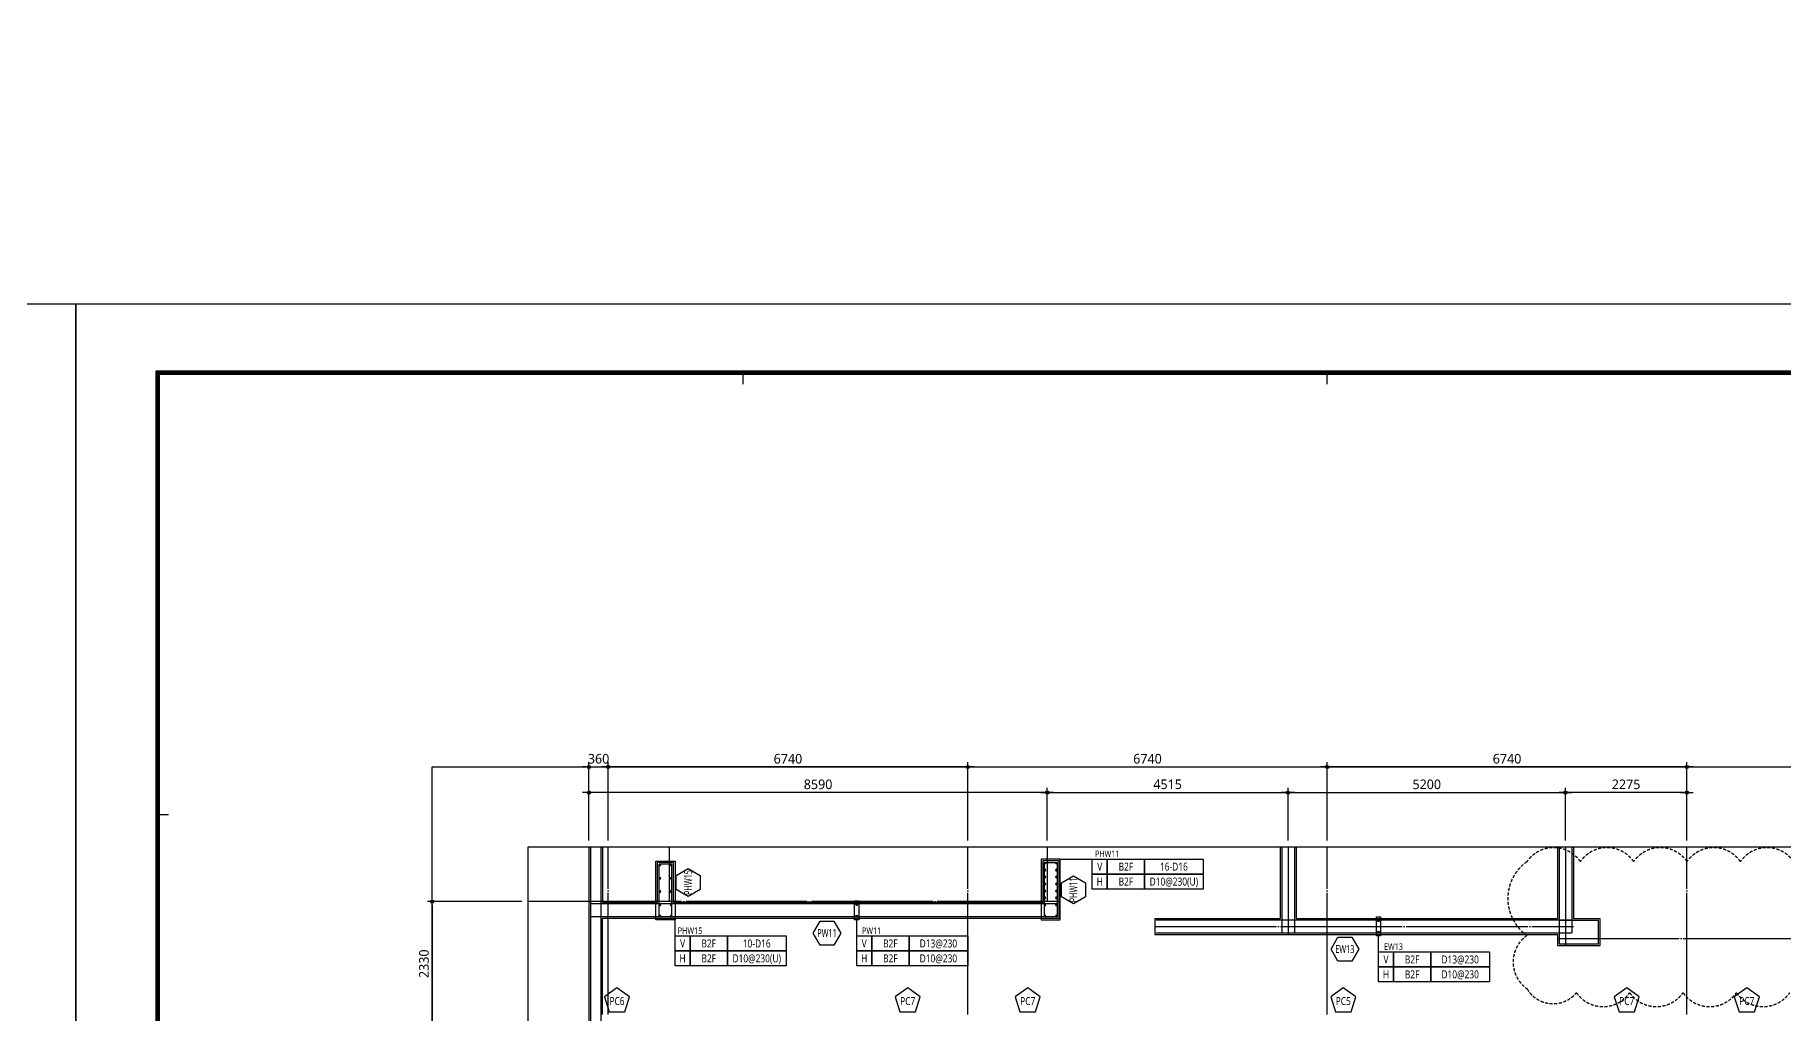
# Model space of a CAD drawing. Header units: millimetres. Extents: x 317501 to 814054, y -400799 to -14117.
# Drawn here: x 367195 to 399965, y -330705 to -312365 of the extents above; entities that cross this region are included whole.
import ezdxf
from ezdxf.enums import TextEntityAlignment as Align
from ezdxf.xclip import XClip

# ---------------------------------------------------------------- set-up
doc = ezdxf.new("R2010")
doc.units = ezdxf.units.MM
doc.header["$LTSCALE"] = 38
doc.header["$XCLIPFRAME"] = 0
for name, pattern in [('CEN', [62, 60, -1, 0, -1]), ('XS-벽체$0$CEN', [62, 60, -1, 0, -1]), ('XS-벽체$0$HID', [2.3, 1.5, -0.8])]:
    doc.linetypes.add(name, pattern=pattern)
doc.layers.get('Defpoints').update_dxf_attribs({"color": 145})
for name, color, linetype in [('BAR', 2, 'Continuous'), ('BARR', 1, 'Continuous'), ('BOX', 7, 'Continuous'), ('CEN', 1, 'CEN'), ('DIM', 7, 'Continuous'), ('FORM_고양장항A-1BL-S-성능$0$FORM', 7, 'Continuous'), ('LEADER', 7, 'Continuous'), ('M', 7, 'Continuous'), ('NAME-C', 1, 'Continuous'), ('NAME-W', 4, 'Continuous'), ('TEXT-배근', 3, 'Continuous'), ('XS-벽체$0$BAR', 3, 'Continuous'), ('XS-벽체$0$CEN', 1, 'XS-벽체$0$CEN'), ('XS-벽체$0$WALL', 4, 'Continuous')]:
    doc.layers.add(name, color=color, linetype=linetype)
for name, color, linetype, plot in [('DEFPOINT', 144, 'Continuous', False), ('FORM_고양장항A-1BL-S-성능$0$DEFPOINT', 144, 'Continuous', False), ('XS-벽체$0$1215', 181, 'XS-벽체$0$HID', False)]:
    doc.layers.add(name, color=color, linetype=linetype, plot=plot)
doc.styles.add('맑은고딕', font='malgun.ttf')
doc.dimstyles.new('DIM_60', dxfattribs={"dimscale": 60, "dimtxt": 3, "dimasz": 1, "dimexe": 1.5, "dimexo": 2, "dimgap": 1, "dimtad": 1, "dimdec": 0, "dimzin": 0, "dimdsep": 46, "dimtxsty": '맑은고딕', "dimblk1": 'DIMDOT', "dimblk2": 'DIMDOT', "dimsah": 1, "dimcen": 0.09, "dimdle": 2, "dimclrd": 7, "dimclre": 7, "dimclrt": 3, "dimadec": 0, "dimazin": 0, "dimtfac": 1, "dimtdec": 0, "dimtix": 1, "dimtmove": 2, "dimatfit": 3, "dimldrblk": 'DIMDOT', "dimfxl": 0, "dimtolj": 1, "dimtzin": 0, "dimarcsym": 0})

# ---------------------------------------------------------------- blocks, each defined once
blk = doc.blocks.new('XS-벽체', base_point=(1093553, 0))
at = {"layer": 'XS-벽체$0$1215'}
blk.add_lwpolyline([(358066, 464048, -0.520567), (358066, 463048, -0.520567), (358066, 462048, -0.520567), (358066, 461048, -0.520567), (358066, 460048, -0.520567), (357992, 459122, -0.520567), (356992, 459122, -0.520567), (355607, 459122, -0.520567), (355607, 460122, -0.520567), (355607, 461122, -0.520567), (355607, 462122, -0.520567), (355607, 463122, -0.520567), (355607, 464122, -0.520567)], format="xyb", dxfattribs=at)
at = {"layer": 'XS-벽체$0$BAR'}
for p, q in [((354102, 459963), (356942, 459963)), ((356702, 452173), (356702, 459963)), ((356942, 452173), (356942, 459963)), ((354102, 459723), (357092, 459723)), ((354102, 454763), (356942, 454763)), ((354102, 454523), (356942, 454523)), ((355622, 450313), (356642, 450313)), ((356402, 450313), (356402, 441568)), ((356642, 450313), (356642, 441568)), ((355622, 450073), (356642, 450073)), ((356642, 443093), (355657, 443093)), ((356642, 442853), (355657, 442853)), ((352027, 441758), (358672, 441758)), ((340107, 441568), (367867, 441568))]:
    blk.add_line(p, q, dxfattribs=at)
blk.add_lwpolyline([(356972, 459723), (357152, 459723), (357152, 460463), (356712, 460463), (356712, 459723)], dxfattribs=at)
at = {"layer": 'XS-벽체$0$CEN'}
for p, q in [((357052, 459693), (357052, 469218)), ((348672, 459843), (357182, 459843)), ((356822, 452143), (356822, 459993)), ((354072, 454643), (356972, 454643)), ((356357, 450343), (356357, 441538)), ((352337, 450128), (356357, 450128)), ((352337, 443038), (356357, 443038))]:
    blk.add_line(p, q, dxfattribs=at)
at = {"layer": 'XS-벽체$0$WALL'}
for p, q in [((354072, 459993), (356682, 459993)), ((354372, 459693), (356672, 459693)), ((356672, 454793), (356672, 459693)), ((356972, 452143), (356972, 459693)), ((354372, 454793), (356672, 454793)), ((354072, 454493), (356672, 454493)), ((356672, 452143), (356672, 454493)), ((356672, 452143), (356972, 452143)), ((355592, 450343), (356372, 450343)), ((355592, 450343), (355592, 450043)), ((356372, 450343), (356672, 450343)), ((356672, 450343), (356672, 441788)), ((355592, 450043), (356372, 450043)), ((356372, 450043), (356372, 443123)), ((356372, 443123), (355627, 443123)), ((355627, 443123), (355627, 442823)), ((356372, 442823), (355627, 442823)), ((356372, 442823), (356372, 441788)), ((352462, 441788), (356372, 441788)), ((358472, 441788), (356672, 441788)), ((367647, 441538), (352797, 441538))]:
    blk.add_line(p, q, dxfattribs=at)
blk.add_lwpolyline([(356972, 459693), (357182, 459693), (357182, 460493), (356682, 460493), (356682, 459993)], dxfattribs=at)
blk = doc.blocks.new('DIMDOT')
at = {"layer": 'DIM', "linetype": 'Continuous'}
blk.add_line((-2, 0), (2, 0), dxfattribs=at)
for radius in [0.5, 0.25]:
    blk.add_circle((0, 0), radius, dxfattribs=at)
blk = doc.blocks.new('*D1012')
at = {"layer": 'Defpoints', "color": 0, "linetype": 'Continuous', "transparency": 16777216}
for p in [(377941, -326090), (377941, -327590), (384681, -327590)]:
    blk.add_point(p, dxfattribs=at)
at = {"layer": 'DIM', "color": 7, "linetype": 'Continuous', "lineweight": -2, "transparency": 16777216}
for p, q in [((377941, -327470), (377941, -326000)), ((384681, -327470), (384681, -326000)), ((384621, -326090), (378001, -326090))]:
    blk.add_line(p, q, dxfattribs=at)
at = {"layer": 'DIM', "color": 7, "linetype": 'Continuous', "lineweight": -2, "transparency": 16777216, "xscale": 60, "yscale": 60, "zscale": 60, "rotation": 180}
blk.add_blockref('DIMDOT', (377941, -326090), dxfattribs=at)
at = {"layer": 'DIM', "color": 7, "linetype": 'Continuous', "lineweight": -2, "transparency": 16777216, "xscale": 60, "yscale": 60, "zscale": 60}
blk.add_blockref('DIMDOT', (384681, -326090), dxfattribs=at)
at = {"layer": 'DIM', "color": 3, "linetype": 'Continuous', "transparency": 16777216, "insert": (381311, -325937), "char_height": 180, "attachment_point": 5, "style": '맑은고딕'}
blk.add_mtext('\\A1;6740', dxfattribs=at)
blk = doc.blocks.new('*D1013')
at = {"layer": 'Defpoints', "color": 0, "linetype": 'Continuous', "transparency": 16777216}
for p in [(377941, -326090), (377581, -327590), (377941, -327590)]:
    blk.add_point(p, dxfattribs=at)
at = {"layer": 'DIM', "color": 7, "linetype": 'Continuous', "lineweight": -2, "transparency": 16777216}
for p, q in [((377581, -327470), (377581, -326000)), ((377941, -327470), (377941, -326000)), ((377521, -326090), (377461, -326090)), ((377581, -326090), (377941, -326090)), ((378001, -326090), (378061, -326090))]:
    blk.add_line(p, q, dxfattribs=at)
at = {"layer": 'DIM', "color": 7, "linetype": 'Continuous', "lineweight": -2, "transparency": 16777216, "xscale": 60, "yscale": 60, "zscale": 60}
blk.add_blockref('DIMDOT', (377581, -326090), dxfattribs=at)
at = {"layer": 'DIM', "color": 7, "linetype": 'Continuous', "lineweight": -2, "transparency": 16777216, "xscale": 60, "yscale": 60, "zscale": 60, "rotation": 180}
blk.add_blockref('DIMDOT', (377941, -326090), dxfattribs=at)
at = {"layer": 'DIM', "color": 3, "linetype": 'Continuous', "transparency": 16777216, "insert": (377761, -325937), "char_height": 180, "attachment_point": 5, "style": '맑은고딕'}
blk.add_mtext('\\A1;360', dxfattribs=at)
blk = doc.blocks.new('*D1014')
at = {"layer": 'Defpoints', "color": 0, "linetype": 'Continuous', "transparency": 16777216}
for p in [(391421, -326090), (384681, -327590), (391421, -327590)]:
    blk.add_point(p, dxfattribs=at)
at = {"layer": 'DIM', "color": 7, "linetype": 'Continuous', "lineweight": -2, "transparency": 16777216}
for p, q in [((384681, -327470), (384681, -326000)), ((391421, -327470), (391421, -326000)), ((384741, -326090), (391361, -326090))]:
    blk.add_line(p, q, dxfattribs=at)
at = {"layer": 'DIM', "color": 7, "linetype": 'Continuous', "lineweight": -2, "transparency": 16777216, "xscale": 60, "yscale": 60, "zscale": 60, "rotation": 180}
blk.add_blockref('DIMDOT', (384681, -326090), dxfattribs=at)
at = {"layer": 'DIM', "color": 7, "linetype": 'Continuous', "lineweight": -2, "transparency": 16777216, "xscale": 60, "yscale": 60, "zscale": 60}
blk.add_blockref('DIMDOT', (391421, -326090), dxfattribs=at)
at = {"layer": 'DIM', "color": 3, "linetype": 'Continuous', "transparency": 16777216, "insert": (388051, -325937), "char_height": 180, "attachment_point": 5, "style": '맑은고딕'}
blk.add_mtext('\\A1;6740', dxfattribs=at)
blk = doc.blocks.new('*D1015')
at = {"layer": 'Defpoints', "color": 0, "linetype": 'Continuous', "transparency": 16777216}
for p in [(404901, -326090), (398161, -327590), (404901, -327590)]:
    blk.add_point(p, dxfattribs=at)
at = {"layer": 'DIM', "color": 7, "linetype": 'Continuous', "lineweight": -2, "transparency": 16777216}
for p, q in [((398161, -327470), (398161, -326000)), ((404901, -327470), (404901, -326000)), ((398221, -326090), (404841, -326090))]:
    blk.add_line(p, q, dxfattribs=at)
at = {"layer": 'DIM', "color": 7, "linetype": 'Continuous', "lineweight": -2, "transparency": 16777216, "xscale": 60, "yscale": 60, "zscale": 60, "rotation": 180}
blk.add_blockref('DIMDOT', (398161, -326090), dxfattribs=at)
at = {"layer": 'DIM', "color": 7, "linetype": 'Continuous', "lineweight": -2, "transparency": 16777216, "xscale": 60, "yscale": 60, "zscale": 60}
blk.add_blockref('DIMDOT', (404901, -326090), dxfattribs=at)
at = {"layer": 'DIM', "color": 3, "linetype": 'Continuous', "transparency": 16777216, "insert": (401531, -325937), "char_height": 180, "attachment_point": 5, "style": '맑은고딕'}
blk.add_mtext('\\A1;6740', dxfattribs=at)
blk = doc.blocks.new('*D1016')
at = {"layer": 'Defpoints', "color": 0, "linetype": 'Continuous', "transparency": 16777216}
for p in [(391421, -326090), (391421, -327590), (398161, -327590)]:
    blk.add_point(p, dxfattribs=at)
at = {"layer": 'DIM', "color": 7, "linetype": 'Continuous', "lineweight": -2, "transparency": 16777216}
for p, q in [((391421, -327470), (391421, -326000)), ((398161, -327470), (398161, -326000)), ((398101, -326090), (391481, -326090))]:
    blk.add_line(p, q, dxfattribs=at)
at = {"layer": 'DIM', "color": 7, "linetype": 'Continuous', "lineweight": -2, "transparency": 16777216, "xscale": 60, "yscale": 60, "zscale": 60, "rotation": 180}
blk.add_blockref('DIMDOT', (391421, -326090), dxfattribs=at)
at = {"layer": 'DIM', "color": 7, "linetype": 'Continuous', "lineweight": -2, "transparency": 16777216, "xscale": 60, "yscale": 60, "zscale": 60}
blk.add_blockref('DIMDOT', (398161, -326090), dxfattribs=at)
at = {"layer": 'DIM', "color": 3, "linetype": 'Continuous', "transparency": 16777216, "insert": (394791, -325937), "char_height": 180, "attachment_point": 5, "style": '맑은고딕'}
blk.add_mtext('\\A1;6740', dxfattribs=at)
blk = doc.blocks.new('*D1028')
at = {"layer": 'Defpoints', "color": 0, "linetype": 'Continuous', "transparency": 16777216}
for p in [(376441, -328615), (374641, -330945), (376441, -330945)]:
    blk.add_point(p, dxfattribs=at)
at = {"layer": 'DIM', "color": 7, "linetype": 'Continuous', "lineweight": -2, "transparency": 16777216}
for p, q in [((376321, -328615), (374551, -328615)), ((374641, -328675), (374641, -330885)), ((376321, -330945), (374551, -330945))]:
    blk.add_line(p, q, dxfattribs=at)
at = {"layer": 'DIM', "color": 7, "linetype": 'Continuous', "lineweight": -2, "transparency": 16777216, "xscale": 60, "yscale": 60, "zscale": 60}
for p, rotation in [((374641, -328615), 90), ((374641, -330945), 270)]:
    blk.add_blockref('DIMDOT', p, dxfattribs=dict(at, rotation=rotation))
at = {"layer": 'DIM', "color": 3, "linetype": 'Continuous', "transparency": 16777216, "insert": (374488, -329780), "char_height": 180, "attachment_point": 5, "rotation": 90, "style": '맑은고딕'}
blk.add_mtext('\\A1;2330', dxfattribs=at)
blk = doc.blocks.new('*D1029')
at = {"layer": 'Defpoints', "color": 0, "linetype": 'Continuous', "transparency": 16777216}
for p in [(390686, -326570), (386171, -327590), (390686, -327590)]:
    blk.add_point(p, dxfattribs=at)
at = {"layer": 'DIM', "color": 7, "linetype": 'Continuous', "lineweight": -2, "transparency": 16777216}
for p, q in [((386171, -327470), (386171, -326480)), ((386231, -326570), (390626, -326570)), ((390686, -327470), (390686, -326480))]:
    blk.add_line(p, q, dxfattribs=at)
at = {"layer": 'DIM', "color": 7, "linetype": 'Continuous', "lineweight": -2, "transparency": 16777216, "xscale": 60, "yscale": 60, "zscale": 60, "rotation": 180}
blk.add_blockref('DIMDOT', (386171, -326570), dxfattribs=at)
at = {"layer": 'DIM', "color": 7, "linetype": 'Continuous', "lineweight": -2, "transparency": 16777216, "xscale": 60, "yscale": 60, "zscale": 60}
blk.add_blockref('DIMDOT', (390686, -326570), dxfattribs=at)
at = {"layer": 'DIM', "color": 3, "linetype": 'Continuous', "transparency": 16777216, "insert": (388428, -326416), "char_height": 180, "attachment_point": 5, "style": '맑은고딕'}
blk.add_mtext('\\A1;4515', dxfattribs=at)
blk = doc.blocks.new('*D1030')
at = {"layer": 'Defpoints', "color": 0, "linetype": 'Continuous', "transparency": 16777216}
for p in [(395886, -326570), (390686, -327590), (395886, -327590)]:
    blk.add_point(p, dxfattribs=at)
at = {"layer": 'DIM', "color": 7, "linetype": 'Continuous', "lineweight": -2, "transparency": 16777216}
for p, q in [((390686, -327470), (390686, -326480)), ((390746, -326570), (395826, -326570)), ((395886, -327470), (395886, -326480))]:
    blk.add_line(p, q, dxfattribs=at)
at = {"layer": 'DIM', "color": 7, "linetype": 'Continuous', "lineweight": -2, "transparency": 16777216, "xscale": 60, "yscale": 60, "zscale": 60, "rotation": 180}
blk.add_blockref('DIMDOT', (390686, -326570), dxfattribs=at)
at = {"layer": 'DIM', "color": 7, "linetype": 'Continuous', "lineweight": -2, "transparency": 16777216, "xscale": 60, "yscale": 60, "zscale": 60}
blk.add_blockref('DIMDOT', (395886, -326570), dxfattribs=at)
at = {"layer": 'DIM', "color": 3, "linetype": 'Continuous', "transparency": 16777216, "insert": (393286, -326417), "char_height": 180, "attachment_point": 5, "style": '맑은고딕'}
blk.add_mtext('\\A1;5200', dxfattribs=at)
blk = doc.blocks.new('*D1031')
at = {"layer": 'Defpoints', "color": 0, "linetype": 'Continuous', "transparency": 16777216}
for p in [(395886, -326570), (395886, -327590), (398161, -327590)]:
    blk.add_point(p, dxfattribs=at)
at = {"layer": 'DIM', "color": 7, "linetype": 'Continuous', "lineweight": -2, "transparency": 16777216}
for p, q in [((395886, -327470), (395886, -326480)), ((398101, -326570), (395946, -326570)), ((398161, -327470), (398161, -326480))]:
    blk.add_line(p, q, dxfattribs=at)
at = {"layer": 'DIM', "color": 7, "linetype": 'Continuous', "lineweight": -2, "transparency": 16777216, "xscale": 60, "yscale": 60, "zscale": 60, "rotation": 180}
blk.add_blockref('DIMDOT', (395886, -326570), dxfattribs=at)
at = {"layer": 'DIM', "color": 7, "linetype": 'Continuous', "lineweight": -2, "transparency": 16777216, "xscale": 60, "yscale": 60, "zscale": 60}
blk.add_blockref('DIMDOT', (398161, -326570), dxfattribs=at)
at = {"layer": 'DIM', "color": 3, "linetype": 'Continuous', "transparency": 16777216, "insert": (397023, -326417), "char_height": 180, "attachment_point": 5, "style": '맑은고딕'}
blk.add_mtext('\\A1;2275', dxfattribs=at)
blk = doc.blocks.new('*D1032')
at = {"layer": 'Defpoints', "color": 0, "linetype": 'Continuous', "transparency": 16777216}
for p in [(377581, -326570), (377581, -327590), (386171, -327590)]:
    blk.add_point(p, dxfattribs=at)
at = {"layer": 'DIM', "color": 7, "linetype": 'Continuous', "lineweight": -2, "transparency": 16777216}
for p, q in [((377581, -327470), (377581, -326480)), ((386111, -326570), (377641, -326570)), ((386171, -327470), (386171, -326480))]:
    blk.add_line(p, q, dxfattribs=at)
at = {"layer": 'DIM', "color": 7, "linetype": 'Continuous', "lineweight": -2, "transparency": 16777216, "xscale": 60, "yscale": 60, "zscale": 60, "rotation": 180}
blk.add_blockref('DIMDOT', (377581, -326570), dxfattribs=at)
at = {"layer": 'DIM', "color": 7, "linetype": 'Continuous', "lineweight": -2, "transparency": 16777216, "xscale": 60, "yscale": 60, "zscale": 60}
blk.add_blockref('DIMDOT', (386171, -326570), dxfattribs=at)
at = {"layer": 'DIM', "color": 3, "linetype": 'Continuous', "transparency": 16777216, "insert": (381876, -326417), "char_height": 180, "attachment_point": 5, "style": '맑은고딕'}
blk.add_mtext('\\A1;8590', dxfattribs=at)
blk = doc.blocks.new('BAR')
at = {"layer": 'BARR'}
h = blk.add_hatch(color=256, dxfattribs=at)
edge = h.paths.add_edge_path()
edge.add_arc((0, 0), 15, 0, 360)
blk.add_circle((0, 0), 15, dxfattribs=at)
blk = doc.blocks.new('FORM_고양장항A-1BL-S-성능')
at = {"layer": 'FORM_고양장항A-1BL-S-성능$0$DEFPOINT', "color": 1}
for p, q in [((208.5, 569), (208.5, 572)), ((391, 569), (391, 572)), ((26, 434.5), (29, 434.5))]:
    blk.add_line(p, q, dxfattribs=at)
at = {"layer": 'FORM_고양장항A-1BL-S-성능$0$DEFPOINT'}
blk.add_lwpolyline([(0, 594), (0, 0), (841, 0), (841, 594), (0, 594)], dxfattribs=at)
at = {"layer": 'FORM_고양장항A-1BL-S-성능$0$FORM'}
for points in [[(25, 573), (25, 21), (757, 21), (757, 573)], [(26, 572), (26, 22), (756, 22), (756, 572)]]:
    blk.add_lwpolyline(points, close=True, dxfattribs=at)
at = {"layer": 'FORM_고양장항A-1BL-S-성능$0$FORM', "const_width": 1}
blk.add_lwpolyline([(25.5, 572.5), (25.5, 21.5), (756.5, 21.5), (756.5, 572.5)], close=True, dxfattribs=at)

msp = doc.modelspace()

# ---------------------------------------------------------------- linework, layer by layer
at = {"layer": 'BAR'}
for p, q in [((379135.9, -327914.6), (378895.9, -327914.6)), ((386115.9, -327879.6), (386355.9, -327879.6))]:
    msp.add_line(p, q, dxfattribs=at)
at = {"layer": 'BOX'}
for points in [[(387295.9, -327819.6), (387295.9, -328099.6), (387015.9, -328099.6), (387015.9, -327819.6)], [(387995.9, -327819.6), (387995.9, -328099.6), (387295.9, -328099.6), (387295.9, -327819.6)], [(389095.9, -327819.6), (389095.9, -328099.6), (387995.9, -328099.6), (387995.9, -327819.6)], [(387295.9, -328099.6), (387295.9, -328379.6), (387015.9, -328379.6), (387015.9, -328099.6)], [(387995.9, -328099.6), (387995.9, -328379.6), (387295.9, -328379.6), (387295.9, -328099.6)], [(389095.9, -328099.6), (389095.9, -328379.6), (387995.9, -328379.6), (387995.9, -328099.6)], [(379475.9, -329259.6), (379475.9, -329539.6), (379195.9, -329539.6), (379195.9, -329259.6)], [(380175.9, -329259.6), (380175.9, -329539.6), (379475.9, -329539.6), (379475.9, -329259.6)], [(381275.9, -329259.6), (381275.9, -329539.6), (380175.9, -329539.6), (380175.9, -329259.6)], [(382880.9, -329259.6), (382880.9, -329539.6), (382600.9, -329539.6), (382600.9, -329259.6)], [(383580.9, -329259.6), (383580.9, -329539.6), (382880.9, -329539.6), (382880.9, -329259.6)], [(384680.9, -329259.6), (384680.9, -329539.6), (383580.9, -329539.6), (383580.9, -329259.6)], [(379475.9, -329539.6), (379475.9, -329819.6), (379195.9, -329819.6), (379195.9, -329539.6)], [(380175.9, -329539.6), (380175.9, -329819.6), (379475.9, -329819.6), (379475.9, -329539.6)], [(381275.9, -329539.6), (381275.9, -329819.6), (380175.9, -329819.6), (380175.9, -329539.6)], [(382880.9, -329539.6), (382880.9, -329819.6), (382600.9, -329819.6), (382600.9, -329539.6)], [(383580.9, -329539.6), (383580.9, -329819.6), (382880.9, -329819.6), (382880.9, -329539.6)], [(384680.9, -329539.6), (384680.9, -329819.6), (383580.9, -329819.6), (383580.9, -329539.6)], [(392662.1, -329559.6), (392662.1, -329839.6), (392382.1, -329839.6), (392382.1, -329559.6)], [(393362.1, -329559.6), (393362.1, -329839.6), (392662.1, -329839.6), (392662.1, -329559.6)], [(394462.1, -329559.6), (394462.1, -329839.6), (393362.1, -329839.6), (393362.1, -329559.6)], [(392662.1, -329839.6), (392662.1, -330119.6), (392382.1, -330119.6), (392382.1, -329839.6)], [(393362.1, -329839.6), (393362.1, -330119.6), (392662.1, -330119.6), (392662.1, -329839.6)], [(394462.1, -329839.6), (394462.1, -330119.6), (393362.1, -330119.6), (393362.1, -329839.6)]]:
    msp.add_lwpolyline(points, close=True, dxfattribs=at)
at = {"layer": 'CEN'}
for p, q in [((377940.9, -330729.6), (377940.9, -327589.6)), ((384680.9, -330729.6), (384680.9, -327589.6)), ((391420.9, -330729.6), (391420.9, -327589.6)), ((398160.9, -330729.6), (398160.9, -327589.6)), ((377580.9, -328614.6), (376440.9, -328614.6))]:
    msp.add_line(p, q, dxfattribs=at)
at = {"layer": 'DEFPOINT'}
for points in [[(374640.9, -326089.6), (408200.9, -326089.6), (408200.9, -343654.6), (374640.9, -343654.6)], [(376440.9, -327589.6), (406400.9, -327589.6), (406400.9, -342154.6), (376440.9, -342154.6)]]:
    msp.add_lwpolyline(points, close=True, dxfattribs=at)
at = {"layer": 'LEADER'}
for p, q in [((386415.9, -327819.6), (387015.9, -327819.6)), ((379195.9, -329259.6), (379195.9, -328959.6)), ((382600.9, -329259.6), (382600.9, -328959.6)), ((392382.1, -329559.6), (392382.1, -329259.6))]:
    msp.add_line(p, q, dxfattribs=at)
for points in [[(379195.9, -327854.6), (379195.9, -328959.6), (378835.9, -328959.6), (378835.9, -327854.6)], [(386415.9, -328959.6), (386415.9, -327819.6), (386055.9, -327819.6), (386055.9, -328959.6)], [(382640.9, -328959.6), (382560.9, -328959.6), (382560.9, -328599.6), (382640.9, -328599.6)], [(392422.1, -329259.6), (392342.1, -329259.6), (392342.1, -328899.6), (392422.1, -328899.6)]]:
    msp.add_lwpolyline(points, close=True, dxfattribs=at)
at = {"layer": 'M'}
for points in [[(379665.9, -328387), (379440.9, -328516.9), (379215.9, -328387), (379215.9, -328127.2), (379440.9, -327997.3), (379665.9, -328127.2)], [(386885.9, -328524.5), (386660.9, -328654.4), (386435.9, -328524.5), (386435.9, -328264.7), (386660.9, -328134.8), (386885.9, -328264.7)], [(381913.5, -329429.6), (381783.6, -329204.6), (381913.5, -328979.6), (382173.3, -328979.6), (382303.2, -329204.6), (382173.3, -329429.6)], [(391621, -329729.6), (391491.1, -329504.6), (391621, -329279.6), (391880.8, -329279.6), (392010.7, -329504.6), (391880.8, -329729.6)], [(378251.2, -330679.6), (378341.1, -330403.2), (378105.9, -330232.4), (377870.8, -330403.2), (377960.6, -330679.6)], [(383701.2, -330679.6), (383791.1, -330403.2), (383555.9, -330232.4), (383320.8, -330403.2), (383410.6, -330679.6)], [(385951.2, -330679.6), (386041.1, -330403.2), (385805.9, -330232.4), (385570.8, -330403.2), (385660.6, -330679.6)], [(391866.2, -330679.6), (391956.1, -330403.2), (391720.9, -330232.4), (391485.8, -330403.2), (391575.6, -330679.6)], [(397181.2, -330679.6), (397271.1, -330403.2), (397035.9, -330232.4), (396800.8, -330403.2), (396890.6, -330679.6)], [(399431.2, -330679.6), (399521.1, -330403.2), (399285.9, -330232.4), (399050.8, -330403.2), (399140.6, -330679.6)]]:
    msp.add_lwpolyline(points, close=True, dxfattribs=at)

# ---------------------------------------------------------------- block references
at = {"xscale": 60, "yscale": 60, "zscale": 60}
for p in [(317500.9, -353049.6), (367960.9, -353049.6)]:
    msp.add_blockref('FORM_고양장항A-1BL-S-성능', p, dxfattribs=at)
ref = msp.add_blockref('XS-벽체', (-63956.6, -1065810.3), dxfattribs=dict(rotation=270))
XClip(ref).set_block_clipping_path([(355331.8382743184, 440397.5453104071), (369896.8382743168, 470357.5453103984)])
at = {"layer": 'BARR', "xscale": -1, "rotation": 180}
for p in [(378910.9, -327929.6), (379120.9, -327929.6), (386130.9, -328024.6), (386340.9, -328024.6), (378910.9, -328177.9), (379120.9, -328177.9), (386130.9, -328154.6), (386130.9, -328284.6), (386340.9, -328154.6), (386340.9, -328284.6), (378910.9, -328426.3), (378910.9, -328674.6), (379120.9, -328426.3), (379120.9, -328674.6), (386130.9, -328414.6), (386130.9, -328544.6), (386130.9, -328674.6), (386340.9, -328414.6), (386340.9, -328544.6), (386340.9, -328674.6), (378910.9, -328884.6), (379120.9, -328884.6), (386130.9, -328884.6), (386340.9, -328884.6)]:
    msp.add_blockref('BAR', p, dxfattribs=at)
at = {"layer": 'BARR'}
for p in [(386130.9, -327894.6), (386340.9, -327894.6)]:
    msp.add_blockref('BAR', p, dxfattribs=at)
at = {"layer": 'BARR', "rotation": 270}
for p in [(382600.9, -328674.6), (382600.9, -328884.6), (392382.1, -328974.6), (392382.1, -329184.6)]:
    msp.add_blockref('BAR', p, dxfattribs=at)

# ---------------------------------------------------------------- texts
at = {"layer": 'NAME-C', "style": '맑은고딕', "width": 0.8}
for s, p in [('PC6', (378105.9, -330479.6)), ('PC7', (383555.9, -330479.6)), ('PC7', (385805.9, -330479.6)), ('PC5', (391720.9, -330479.6)), ('PC7', (397035.9, -330479.6)), ('PC7', (399285.9, -330479.6))]:
    msp.add_text(s, height=150, dxfattribs=at).set_placement(p, align=Align.MIDDLE_CENTER)
at = {"layer": 'NAME-W', "style": '맑은고딕', "width": 0.7}
for s, p in [('PHW15', (379440.9, -328257.1)), ('PHW11', (386660.9, -328394.6))]:
    msp.add_text(s, height=150, rotation=90, dxfattribs=at).set_placement(p, align=Align.MIDDLE)
for s, p in [('PW11', (382043.4, -329204.6)), ('EW13', (391750.9, -329504.6))]:
    msp.add_text(s, height=150, dxfattribs=at).set_placement(p, align=Align.MIDDLE)
at = {"layer": 'TEXT-배근', "color": 2, "style": '맑은고딕', "width": 0.8}
for s, p in [('PHW11', (387295.9, -327719.6)), ('PHW15', (379475.9, -329159.6)), ('PW11', (382880.9, -329159.6)), ('EW13', (392662.1, -329459.6))]:
    msp.add_text(s, height=120, dxfattribs=at).set_placement(p, align=Align.MIDDLE_CENTER)
at = {"layer": 'TEXT-배근', "style": '맑은고딕', "width": 0.8}
for s, p in [('V', (387155.9, -327959.6)), ('B2F', (387645.9, -327959.6)), ('16-D16', (388545.9, -327959.6)), ('H', (387155.9, -328239.6)), ('B2F', (387645.9, -328239.6)), ('D10@230(U)', (388545.9, -328239.6)), ('V', (379335.9, -329399.6)), ('B2F', (379825.9, -329399.6)), ('10-D16', (380725.9, -329399.6)), ('V', (382740.9, -329399.6)), ('B2F', (383230.9, -329399.6)), ('D13@230', (384130.9, -329399.6)), ('H', (379335.9, -329679.6)), ('B2F', (379825.9, -329679.6)), ('D10@230(U)', (380725.9, -329679.6)), ('H', (382740.9, -329679.6)), ('B2F', (383230.9, -329679.6)), ('D10@230', (384130.9, -329679.6)), ('V', (392522.1, -329699.6)), ('B2F', (393012.1, -329699.6)), ('D13@230', (393912.1, -329699.6)), ('H', (392522.1, -329979.6)), ('B2F', (393012.1, -329979.6)), ('D10@230', (393912.1, -329979.6))]:
    msp.add_text(s, height=150, dxfattribs=at).set_placement(p, align=Align.MIDDLE_CENTER)

# ---------------------------------------------------------------- dimensions: what is measured, and where the dimension line sits
at = {"layer": 'DIM', "linetype": 'Continuous'}
for base, p1, p2, picture, middle in [((377940.9, -326089.6), (377580.9, -327589.6), (377940.9, -327589.6), '*D1013', (377760.9, -325936.6)), ((391420.9, -326089.6), (384680.9, -327589.6), (391420.9, -327589.6), '*D1014', (388050.9, -325936.6)), ((404900.9, -326089.6), (398160.9, -327589.6), (404900.9, -327589.6), '*D1015', (401530.9, -325936.6)), ((390685.9, -326569.6), (386170.9, -327589.6), (390685.9, -327589.6), '*D1029', (388428.4, -326416.1)), ((395885.9, -326569.6), (390685.9, -327589.6), (395885.9, -327589.6), '*D1030', (393285.9, -326416.6))]:
    dim = msp.add_linear_dim(base=base, p1=p1, p2=p2, dimstyle='DIM_60', dxfattribs=at)
    dim.commit()
    dim.dimension.update_dxf_attribs({"geometry": picture, "text_midpoint": middle})
for base, p1, p2, angle, picture, middle in [((377940.9, -326089.6), (384680.9, -327589.6), (377940.9, -327589.6), 180, '*D1012', (381310.9, -325936.6)), ((391420.9, -326089.6), (398160.9, -327589.6), (391420.9, -327589.6), 180, '*D1016', (394790.9, -325936.6)), ((377580.9, -326569.6), (386170.9, -327589.6), (377580.9, -327589.6), 180, '*D1032', (381875.9, -326416.6)), ((395885.9, -326569.6), (398160.9, -327589.6), (395885.9, -327589.6), 180, '*D1031', (397023.4, -326416.6)), ((374640.9, -330944.6), (376440.9, -328614.6), (376440.9, -330944.6), 270, '*D1028', (374487.9, -329779.6))]:
    dim = msp.add_linear_dim(base=base, p1=p1, p2=p2, angle=angle, dimstyle='DIM_60', dxfattribs=at)
    dim.commit()
    dim.dimension.update_dxf_attribs({"geometry": picture, "text_midpoint": middle})

doc.saveas('drawing.dxf')
